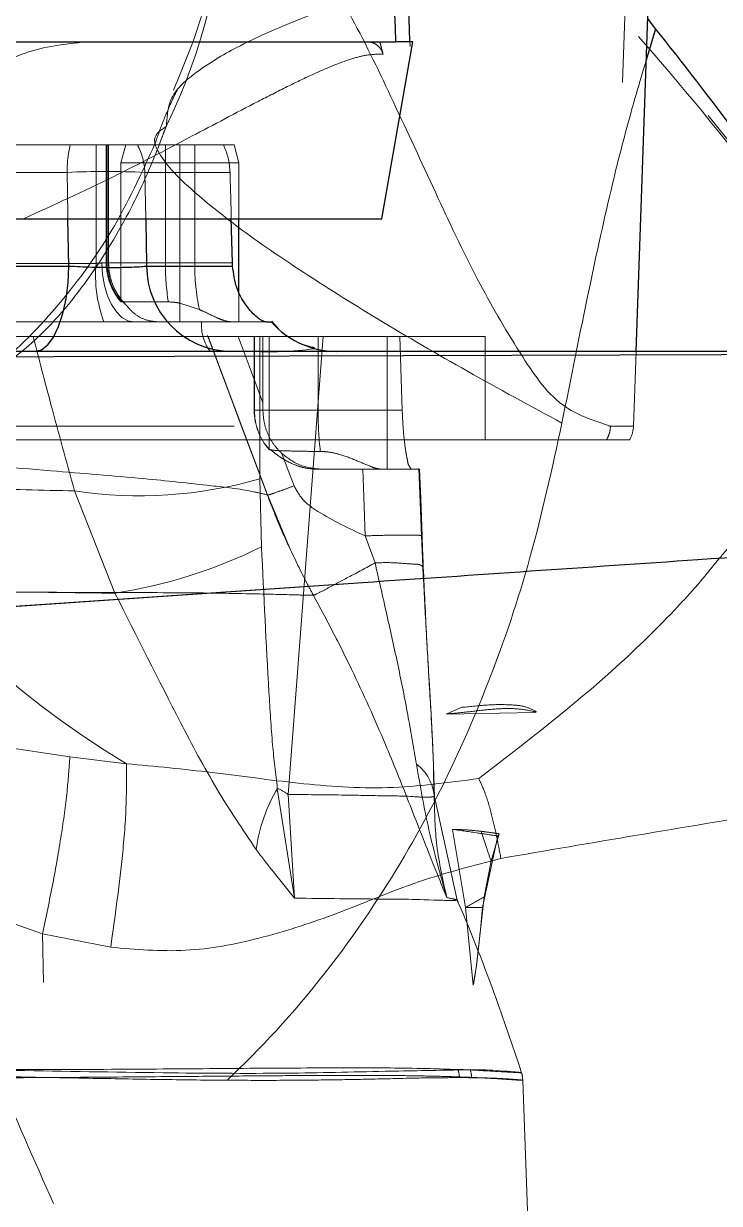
# Model space of a CAD drawing. Header units: millimetres. Extents: x 126 to 938, y 244 to 707.
# Drawn here: x 715.442 to 716.621, y 562.717 to 564.718 of the extents above; entities that cross this region are included whole.
import ezdxf

# ---------------------------------------------------------------- set-up
doc = ezdxf.new("R2010")
doc.units = ezdxf.units.MM
doc.linetypes.add('HIDDEN', pattern=[1.905, 1.27, -0.635])

msp = doc.modelspace()

# ---------------------------------------------------------------- linework, layer by layer
at = {"color": 7, "linetype": 'HIDDEN', "lineweight": 18}
for p, q in [((715.7651, 566.0373), (715.8121, 564.6873)), ((716.5005, 565.8873), (716.4364, 564.0355)), ((715.5466, 564.6873), (708.8405, 564.6873)), ((715.8121, 564.6873), (714.0261, 564.6873)), ((716.0214, 564.6873), (715.5466, 564.6873)), ((716.0214, 564.6873), (715.8121, 564.6873)), ((716.0454, 564.6873), (716.1015, 564.6873)), ((716.0851, 564.6873), (716.0454, 564.6873)), ((716.0968, 564.6791), (716.0964, 564.6887)), ((715.5202, 564.5123), (715.1851, 564.5123)), ((715.3666, 564.5123), (715.5643, 564.5123)), ((715.6344, 564.5123), (715.5202, 564.5123)), ((715.5643, 564.3115), (715.5643, 564.5123)), ((715.5643, 564.5123), (715.5856, 564.5123)), ((715.6819, 564.5123), (715.5816, 564.5123)), ((715.5816, 564.5123), (715.5816, 564.3123)), ((715.5832, 564.3123), (715.5832, 564.5123)), ((715.5853, 564.5123), (715.5832, 564.5123)), ((715.5853, 564.3123), (715.5853, 564.5123)), ((715.5856, 564.3123), (715.5856, 564.5123)), ((715.6146, 564.5123), (715.6066, 564.4823)), ((715.6146, 564.5123), (715.7066, 564.5123)), ((715.7803, 564.5123), (715.6344, 564.5123)), ((715.6819, 564.5123), (715.7318, 564.5123)), ((715.6819, 564.3123), (715.6819, 564.5123)), ((715.7066, 564.5123), (715.7066, 564.4823)), ((715.7066, 564.5123), (715.7066, 564.4823)), ((715.7985, 564.5123), (715.7066, 564.5123)), ((715.7318, 564.5123), (715.7803, 564.5123)), ((715.7318, 564.3123), (715.7318, 564.5123)), ((715.8066, 564.4823), (715.7985, 564.5123)), ((715.6066, 564.4823), (715.7066, 564.4823)), ((715.6066, 564.4823), (715.6066, 564.2461)), ((715.7066, 564.4823), (715.7066, 564.2123)), ((715.7066, 564.4823), (715.7066, 564.2439)), ((715.8066, 564.4823), (715.7066, 564.4823)), ((715.8066, 564.3873), (715.8066, 564.4823)), ((715.5151, 564.4657), (715.1801, 564.4657)), ((715.7914, 564.4657), (715.6469, 564.4657)), ((715.6469, 564.4657), (715.6485, 564.3873)), ((716.0486, 564.3873), (715.4415, 564.3873)), ((715.5743, 564.3123), (715.5856, 564.3123)), ((715.6819, 564.3123), (715.5816, 564.3123)), ((715.5832, 564.3123), (715.5853, 564.3123)), ((715.7318, 564.3123), (715.6819, 564.3123)), ((715.7956, 564.3123), (715.7318, 564.3123)), ((715.8066, 564.2123), (715.8066, 564.2623)), ((715.6868, 564.2461), (715.6066, 564.2461)), ((715.6109, 564.2451), (715.6079, 564.2461)), ((715.7066, 564.2439), (715.7395, 564.2331)), ((715.5774, 564.2123), (715.3778, 564.2123)), ((715.6291, 564.2123), (715.5774, 564.2123)), ((715.6291, 564.2123), (715.6719, 564.2123)), ((715.7432, 564.2123), (715.6291, 564.2123)), ((715.7066, 564.2123), (715.6719, 564.2123)), ((715.7942, 564.2123), (715.7066, 564.2123)), ((715.8614, 564.2123), (715.7432, 564.2123)), ((715.7942, 564.2123), (715.8519, 564.2123)), ((715.8066, 564.2123), (715.7942, 564.2123)), ((708.7237, 564.1873), (716.2237, 564.1873)), ((715.7546, 564.1873), (709.1928, 564.1873)), ((716.2237, 564.1873), (710.1755, 564.1873)), ((713.5337, 564.1873), (715.4577, 564.1873)), ((715.4577, 564.1873), (715.842, 564.1873)), ((715.7535, 564.1889), (715.8548, 563.9183)), ((715.8051, 564.1873), (715.7541, 564.1873)), ((715.7541, 564.1873), (715.7546, 564.1873)), ((715.8051, 564.1873), (715.8471, 564.1873)), ((715.8323, 564.0623), (715.8323, 564.1873)), ((715.9407, 564.1873), (715.8323, 564.1873)), ((715.8329, 564.1873), (715.8323, 564.1873)), ((715.8329, 564.0623), (715.8329, 564.1873)), ((715.8329, 564.1873), (715.8471, 564.1873)), ((715.842, 564.1873), (715.842, 563.9461)), ((715.9491, 564.1873), (715.842, 564.1873)), ((715.8576, 563.9958), (715.8576, 564.1873)), ((715.8576, 564.1873), (716.0576, 564.1873)), ((716.0576, 564.1873), (715.8576, 564.1873)), ((715.9491, 564.1873), (715.8897, 563.4106)), ((716.079, 564.1873), (715.9407, 564.1873)), ((715.9407, 564.1873), (715.9407, 564.0623)), ((716.079, 564.1873), (715.9491, 564.1873)), ((716.0576, 563.9623), (716.0576, 564.1873)), ((716.079, 564.1873), (716.0833, 564.0623)), ((716.2237, 564.0123), (716.2237, 564.1873)), ((715.4609, 564.1623), (715.1173, 564.1623)), ((716.81, 564.1623), (715.3308, 564.1623)), ((715.389, 564.1623), (715.7578, 564.1623)), ((715.7903, 564.1623), (715.4609, 564.1623)), ((715.7578, 564.1623), (715.8233, 564.1624)), ((715.7578, 564.1623), (715.9717, 564.1623)), ((715.9717, 564.1623), (715.7903, 564.1623)), ((716.4754, 564.0355), (716.4798, 564.1623)), ((715.8323, 564.0623), (715.9407, 564.0623)), ((715.8329, 564.0623), (715.8323, 564.0623)), ((715.8472, 564.0623), (715.8329, 564.0623)), ((715.9407, 564.0623), (716.0833, 564.0623)), ((712.6237, 564.0355), (716.4754, 564.0355)), ((716.4754, 564.0355), (716.4364, 564.0355)), ((708.7237, 564.0123), (716.2237, 564.0123)), ((716.2237, 564.0123), (710.1755, 564.0123)), ((712.6237, 564.0123), (716.4687, 564.0123)), ((716.4298, 564.0123), (715.1641, 564.0123)), ((716.4687, 564.0123), (716.4298, 564.0123)), ((716.0576, 563.9623), (715.9406, 563.9623)), ((715.9406, 563.9623), (715.9472, 563.9623)), ((715.9472, 563.9623), (716.0165, 563.9623)), ((716.0165, 563.9623), (716.1128, 563.9623)), ((716.0986, 563.9623), (716.0489, 563.9623)), ((716.0489, 563.9623), (716.0576, 563.9623)), ((716.1128, 563.9623), (716.0986, 563.9623)), ((716.116, 563.8492), (716.1117, 563.9636)), ((715.842, 563.9461), (715.8447, 563.8309)), ((715.5964, 563.7521), (715.5279, 563.9256)), ((715.8903, 563.8337), (715.855, 563.9188)), ((716.0207, 563.8492), (716.0373, 563.8036)), ((716.1182, 563.7978), (716.1159, 563.8502)), ((716.1576, 563.5471), (716.1846, 563.5588)), ((716.19, 563.5588), (716.1846, 563.5588)), ((716.3089, 563.55), (716.1576, 563.5471)), ((716.3089, 563.5509), (716.3089, 563.55)), ((716.3111, 563.5509), (716.3089, 563.55)), ((715.5199, 563.4747), (715.3991, 563.4927)), ((715.6159, 563.4629), (715.5199, 563.4747)), ((716.1361, 563.4603), (716.1357, 563.4746)), ((716.1382, 563.4054), (716.1363, 563.4604)), ((715.8716, 563.421), (715.9008, 563.2348)), ((715.8897, 563.4106), (715.9008, 563.2348)), ((716.1764, 563.2314), (716.138, 563.4068)), ((716.1906, 563.2191), (716.1688, 563.3515)), ((716.2454, 563.3403), (716.2195, 563.2191)), ((716.2476, 563.3442), (716.234, 563.298)), ((716.234, 563.298), (716.2224, 563.237)), ((716.2038, 563.0873), (716.1906, 563.2191)), ((716.2195, 563.2191), (716.1906, 563.2191)), ((716.2224, 563.237), (716.2196, 563.2119)), ((715.3776, 563.2081), (715.4733, 563.1741)), ((716.2196, 563.2119), (716.2093, 563.12)), ((716.2196, 563.2119), (716.2188, 563.2119)), ((715.4733, 563.1743), (715.5892, 563.1517)), ((716.2093, 563.12), (716.2038, 563.0873)), ((716.2093, 563.12), (716.209, 563.12)), ((716.288, 562.9258), (716.2859, 562.9386)), ((716.288, 562.9258), (716.3487, 561.1873))]:
    msp.add_line(p, q, dxfattribs=at)
at = {"color": 7, "linetype": 'Continuous', "lineweight": 25}
for p, q in [((716.0964, 564.6887), (716.0491, 566.0374)), ((716.4798, 564.1623), (716.5401, 565.8872)), ((716.5127, 564.7093), (716.4995, 564.7271)), ((716.5127, 564.7093), (716.4971, 564.6562)), ((716.5212, 564.6992), (716.5127, 564.7093)), ((708.8463, 564.6873), (716.0727, 564.6873)), ((716.0486, 564.3873), (716.1015, 564.6873)), ((716.1015, 564.6873), (716.0727, 564.6873)), ((708.8992, 564.3873), (716.0486, 564.3873)), ((715.5183, 564.307), (715.5167, 564.3873)), ((715.7956, 564.3123), (715.7936, 564.3873)), ((715.8066, 564.2623), (715.8066, 564.3873)), ((715.178, 564.307), (715.5183, 564.307)), ((715.65, 564.307), (715.7958, 564.307)), ((715.8519, 564.2123), (715.8614, 564.2123)), ((715.8738, 564.2003), (715.8621, 564.2135)), ((718.3884, 564.1623), (710.3039, 564.1623)), ((716.0168, 563.7698), (713.6004, 563.6047))]:
    msp.add_line(p, q, dxfattribs=at)
at = {"color": 7, "linetype": 'HIDDEN', "lineweight": 18, "flags": 128}
for points in [[(716.0377, 566.0373), (716.0642, 565.2813), (716.0851, 564.6873)], [(715.5167, 564.3873), (715.5165, 564.3959), (715.5151, 564.4657)], [(715.5743, 564.3123), (715.5753, 564.2927), (715.5785, 564.274), (715.5835, 564.2567), (715.5904, 564.2415), (715.5987, 564.2291), (715.6081, 564.2199), (715.6184, 564.2142), (715.6291, 564.2123)], [(715.7541, 564.1873), (715.8105, 564.0366), (715.8548, 563.9183)], [(715.855, 563.9188), (715.7987, 564.0691), (715.7546, 564.1873)], [(715.8472, 564.0749), (715.8236, 564.1378), (715.8051, 564.1873)], [(715.8472, 564.0749), (715.8471, 564.1378), (715.8471, 564.1873)], [(715.8999, 563.9341), (715.8884, 563.9647), (715.8794, 563.9888)], [(716.0165, 563.9623), (716.0188, 563.899), (716.0207, 563.8492)], [(716.117, 563.8492), (716.1146, 563.9125), (716.1128, 563.9623)], [(716.1376, 563.4072), (716.1366, 563.4429), (716.1361, 563.4603)], [(715.5225, 561.1873), (715.4949, 562.2999), (715.4733, 563.1741)]]:
    msp.add_lwpolyline(points, dxfattribs=at)
at = {"color": 7, "linetype": 'Continuous', "lineweight": 25, "flags": 128}
for points in [[(715.4609, 564.1623), (715.4719, 564.165), (715.4824, 564.1732), (715.4922, 564.1865), (715.5008, 564.2044), (715.5079, 564.2262), (715.5134, 564.2512), (715.5168, 564.2785), (715.5183, 564.307)], [(715.8735, 564.2), (715.8723, 564.2011), (715.8614, 564.2123)], [(717.4207, 564.159), (717.1198, 564.1581), (716.797, 564.157), (716.4524, 564.1559), (716.0859, 564.1547), (715.6977, 564.1535), (715.2877, 564.1522), (714.936, 564.1511), (714.7858, 564.1506), (714.6311, 564.1501), (714.4719, 564.1496), (714.3082, 564.1491), (714.0987, 564.1484), (713.8695, 564.1477), (713.6487, 564.147), (713.4537, 564.1464), (713.2514, 564.1457), (713.1506, 564.1454), (713.0567, 564.1451), (712.999, 564.145), (712.9428, 564.1449)], [(716.0168, 563.7698), (714.6636, 563.6774), (713.6004, 563.6047)]]:
    msp.add_lwpolyline(points, dxfattribs=at)
at = {"color": 7, "linetype": 'HIDDEN', "lineweight": 18}
for centre, radius, start, end in [((712.4737, 561.1872), 5.95, 2.00006, 86.80824), ((712.4737, 561.1872), 5.95, 2.00004, 86.80827), ((712.4737, 561.1873), 5.9354, 1.99996, 88.00004), ((712.4737, 561.1873), 5.5, 270, 90), ((712.4737, 561.1873), 5.5, 270, 90), ((714.778, 564.987), 1.0078, 333.9017, 358.0294), ((715.7476, 564.4638), 0.2325, 167.9621, 179.5098), ((715.5419, 564.4625), 0.1051, 1.7828, 28.2678), ((715.581, 563.1301), 1.3373, 87.1751, 92.8249), ((715.7947, 564.2916), 0.2312, 175.0559, 200.0549), ((715.6816, 564.3122), 0.1, 179.9955, 221.4162), ((715.6839, 564.3122), 0.1007, 179.9501, 220.9684), ((715.686, 564.3122), 0.1007, 179.9481, 221.7866), ((715.6856, 564.3123), 0.1, 180.0005, 224.2031), ((716.0835, 564.309), 0.4016, 179.5301, 189.0044), ((716.0784, 564.3059), 0.3467, 178.9558, 192.1296), ((715.8168, 564.2066), 0.0738, 175.6139, 216.928), ((715.8565, 564.7439), 0.5824, 266.7302, 277.687), ((715.9323, 564.0623), 0.1, 180.0025, 221.719), ((715.9331, 564.0622), 0.1003, 179.9828, 221.2954), ((716.517, 564.0582), 0.5763, 179.6009, 186.541), ((716.4254, 564.0373), 0.05, 330.0162, 357.9941), ((716.4221, 564.804), 1.5647, 213.3979, 238.9883), ((715.6381, 564.6514), 0.7341, 261.3609, 286.1213), ((715.4666, 564.5918), 0.8497, 278.7895, 296.424), ((716.0629, 563.4018), 0.0749, 4.142, 53.423), ((716.1215, 563.276), 0.2889, 149.8755, 171.7618), ((715.8466, 563.3568), 0.0689, 51.2846, 68.7227), ((716.5934, 562.5388), 0.7906, 117.9839, 120.6281), ((716.129, 562.9288), 0.0513, 1.9406, 16.729), ((716.1501, 562.9292), 0.0508, 1.8126, 16.3616)]:
    msp.add_arc(centre, radius, start, end, dxfattribs=at)
at = {"color": 7, "linetype": 'Continuous', "lineweight": 25}
for centre, radius, start, end in [((715.795, 564.3072), 0.145, 180.0675, 268.1186), ((715.9719, 564.3092), 0.147, 228.0084, 269.9348)]:
    msp.add_arc(centre, radius, start, end, dxfattribs=at)
at = {"color": 7, "linetype": 'HIDDEN', "lineweight": 18}
for points, knots in [([(712.6612, 567.1424), (712.8404, 567.1324), (713.1987, 567.1123), (713.7325, 567.0228), (714.2581, 566.8877), (714.7649, 566.7048), (715.2391, 566.4835), (715.6788, 566.2295), (716.0881, 565.9453), (716.4717, 565.6287), (716.8495, 565.2597), (717.2124, 564.8343), (717.5493, 564.3501), (717.8365, 563.8355), (718.0704, 563.2956), (718.2541, 562.7362), (718.3289, 562.3517), (718.3663, 562.1595)], [0, 0, 0, 0, 0.065567, 0.131073, 0.19746, 0.26369, 0.327713, 0.388479, 0.449099, 0.509626, 0.570066, 0.641911, 0.713662, 0.78533, 0.856935, 0.928487, 1, 1, 1, 1]), ([(717.7591, 561.8391), (717.7498, 561.9057), (717.7308, 562.0417), (717.692, 562.2484), (717.6439, 562.4619), (717.5897, 562.6633), (717.5297, 562.8574), (717.4631, 563.0492), (717.38, 563.2606), (717.2687, 563.5106), (717.1258, 563.7891), (716.9464, 564.0891), (716.7456, 564.379), (716.5318, 564.6465), (716.3342, 564.8636), (716.1537, 565.0423), (716.0274, 565.157), (715.9354, 565.2359), (715.8851, 565.278), (715.8332, 565.3203), (715.7797, 565.3627), (715.7245, 565.4052), (715.6553, 565.4572), (715.5546, 565.5299), (715.4465, 565.6034), (715.3418, 565.6707), (715.2563, 565.7235), (715.1611, 565.7797), (715.0559, 565.8388), (714.8899, 565.9269), (714.6707, 566.0319), (714.4068, 566.1408), (714.1418, 566.235), (713.8724, 566.3153), (713.5952, 566.3832), (713.4129, 566.4159), (713.3242, 566.4318)], [0, 0, 0, 0, 0.029426, 0.060112, 0.092057, 0.125263, 0.151382, 0.18101, 0.214148, 0.250797, 0.300791, 0.35111, 0.403767, 0.455071, 0.50096, 0.532204, 0.566267, 0.575655, 0.585236, 0.59501, 0.604977, 0.615136, 0.625489, 0.642908, 0.669503, 0.68271, 0.697383, 0.713523, 0.731127, 0.750197, 0.795839, 0.837478, 0.875118, 0.918933, 0.960558, 1, 1, 1, 1]), ([(713.3706, 566.4226), (713.4996, 566.3988), (713.7853, 566.3462), (714.2144, 566.2169), (714.6537, 566.0467), (715.0702, 565.8411), (715.4615, 565.6044), (715.8254, 565.3388), (716.1602, 565.0476), (716.4972, 564.6993), (716.8233, 564.2885), (717.1228, 563.8129), (717.3664, 563.319), (717.553, 562.814), (717.6823, 562.3429), (717.7281, 562.0381), (717.7478, 561.9067)], [0, 0, 0, 0, 0.058393, 0.129283, 0.19916, 0.267999, 0.335799, 0.402573, 0.468349, 0.533163, 0.618111, 0.701402, 0.783004, 0.862851, 0.940852, 1, 1, 1, 1]), ([(715.776, 564.9472), (715.7703, 564.8782), (715.7606, 564.76), (715.7147, 564.6509), (715.6955, 564.6055)], [0, 0, 0, 0, 0.583648, 1, 1, 1, 1]), ([(716.4364, 564.0355), (716.4099, 564.044), (716.3466, 564.0643), (716.28, 564.162), (716.2105, 564.2807), (716.1427, 564.4247), (716.0746, 564.573), (716.0073, 564.7145), (715.9391, 564.83), (715.8732, 564.9248), (715.8114, 564.9442), (715.7853, 564.9524)], [0, 0, 0, 0, 0.07069, 0.168049, 0.291634, 0.432145, 0.578153, 0.715447, 0.83586, 0.930731, 1, 1, 1, 1]), ([(715.6837, 564.5433), (715.6845, 564.5592), (715.6863, 564.5959), (715.738, 564.6407), (715.8081, 564.6825), (715.9033, 564.7242), (716.014, 564.766), (716.1356, 564.8075), (716.2632, 564.8493), (716.35, 564.8768), (716.3938, 564.8907)], [0, 0, 0, 0, 0.056061, 0.130147, 0.232546, 0.360931, 0.507904, 0.666656, 0.83158, 1, 1, 1, 1]), ([(715.5466, 564.6873), (715.5117, 564.6834), (715.4377, 564.6751), (715.3371, 564.6096), (715.2538, 564.5118), (715.2219, 564.4294), (715.2055, 564.3873)], [0, 0, 0, 0, 0.215167, 0.456036, 0.721775, 1, 1, 1, 1]), ([(716.0508, 564.6666), (716.0502, 564.6685), (716.0489, 564.6722), (716.0456, 564.677), (716.0409, 564.6818), (716.0351, 564.6854), (716.0281, 564.6871), (716.0237, 564.6872), (716.0214, 564.6873)], [0, 0, 0, 0, 0.1515662, 0.3047089, 0.447514, 0.6659894, 0.8194334, 1, 1, 1, 1]), ([(716.0508, 564.6666), (716.0498, 564.6703), (716.0479, 564.6772), (716.0462, 564.6841), (716.0454, 564.6873)], [0, 0, 0, 0, 0.541906, 1, 1, 1, 1]), ([(716.0851, 564.6873), (716.0899, 564.6873), (716.1049, 564.6873), (716.0857, 564.6873), (716.0727, 564.6873)], [0, 0, 0, 0, 0.318911, 1, 1, 1, 1]), ([(715.4415, 564.3873), (715.4924, 564.4105), (715.5887, 564.4544), (715.7198, 564.5236), (715.8177, 564.5752), (715.8858, 564.6101), (715.928, 564.6306), (715.9651, 564.6469), (715.9967, 564.6587), (716.0252, 564.6658), (716.0424, 564.6663), (716.0508, 564.6666)], [0, 0, 0, 0, 0.249436, 0.471332, 0.660685, 0.742953, 0.812363, 0.869771, 0.923236, 0.96253, 1, 1, 1, 1]), ([(716.4971, 564.6562), (716.4888, 564.6288), (716.468, 564.5594), (716.4351, 564.4307), (716.3963, 564.2528), (716.3693, 564.1171), (716.3541, 564.0407)], [0, 0, 0, 0, 0.1358998, 0.343648, 0.6302589, 1, 1, 1, 1]), ([(715.7017, 564.6052), (715.698, 564.5976), (715.6907, 564.5826), (715.681, 564.5597), (715.6719, 564.5367), (715.6666, 564.5212), (715.664, 564.5134)], [0, 0, 0, 0, 0.254164, 0.504078, 0.75175, 1, 1, 1, 1]), ([(715.3368, 564.0899), (715.3783, 564.1173), (715.4593, 564.1709), (715.5532, 564.2824), (715.6148, 564.3848), (715.6532, 564.4666), (715.6709, 564.511), (715.6794, 564.5341), (715.6818, 564.5406), (715.6826, 564.5426), (715.6829, 564.5433), (715.683, 564.5435), (715.6831, 564.5437)], [0, 0, 0, 0, 0.254827, 0.497805, 0.742432, 0.869053, 0.962959, 0.988551, 0.996033, 0.998458, 0.999336, 1, 1, 1, 1]), ([(716.3541, 564.0407), (716.3005, 564.0698), (716.1955, 564.1266), (716.0468, 564.2132), (715.9147, 564.296), (715.8074, 564.3695), (715.7273, 564.4343), (715.6822, 564.4784), (715.6557, 564.5249), (715.6749, 564.538), (715.683, 564.5435)], [0, 0, 0, 0, 0.207954, 0.407044, 0.587027, 0.738289, 0.853575, 0.929684, 0.970327, 1, 1, 1, 1]), ([(715.6648, 564.5155), (715.6416, 564.4648), (715.5962, 564.3658), (715.5004, 564.2353), (715.3871, 564.1211), (715.2944, 564.0679), (715.2475, 564.041)], [0, 0, 0, 0, 0.2585238, 0.5054417, 0.7494899, 1, 1, 1, 1]), ([(715.7803, 564.5123), (715.7834, 564.505), (715.7896, 564.4901), (715.7908, 564.474), (715.7914, 564.4657)], [0, 0, 0, 0, 0.4873895, 1, 1, 1, 1]), ([(715.7936, 564.3873), (715.7935, 564.3909), (715.7928, 564.4171), (715.7921, 564.4432), (715.7914, 564.4657)], [0, 0, 0, 0, 0.139503, 1, 1, 1, 1]), ([(715.5643, 564.3115), (715.5274, 564.3114), (715.4615, 564.3112), (715.3956, 564.3111), (715.3666, 564.311)], [0, 0, 0, 0, 0.560002, 1, 1, 1, 1]), ([(715.5743, 564.3123), (715.5727, 564.3121), (715.5694, 564.3119), (715.566, 564.3116), (715.5643, 564.3115)], [0, 0, 0, 0, 0.479449, 1, 1, 1, 1]), ([(715.6719, 564.2123), (715.6646, 564.2128), (715.6507, 564.2137), (715.6327, 564.2227), (715.6219, 564.2329), (715.6156, 564.241), (715.6123, 564.2439), (715.6109, 564.2451)], [0, 0, 0, 0, 0.305202, 0.575609, 0.817805, 0.923022, 1, 1, 1, 1]), ([(715.6868, 564.2461), (715.6905, 564.246), (715.6972, 564.2457), (715.7037, 564.2445), (715.7066, 564.2439)], [0, 0, 0, 0, 0.559002, 1, 1, 1, 1]), ([(715.7395, 564.2331), (715.7415, 564.2322), (715.7519, 564.2277), (715.7661, 564.2205), (715.7823, 564.2137), (715.7906, 564.2127), (715.7942, 564.2123)], [0, 0, 0, 0, 0.111192, 0.577552, 0.815235, 1, 1, 1, 1]), ([(713.5337, 564.1873), (713.5754, 564.1329), (713.6324, 564.0586), (713.6944, 563.9847), (713.7198, 563.9632), (713.7547, 563.9592), (713.8882, 563.9624), (714.119, 563.9552), (714.4127, 563.9513), (714.6855, 563.9442), (714.9343, 563.94), (715.1575, 563.9356), (715.3525, 563.9296), (715.473, 563.9268), (715.5279, 563.9256)], [0, 0, 0, 0, 0.097667, 0.133411, 0.138947, 0.143899, 0.182419, 0.331463, 0.472162, 0.602731, 0.721169, 0.827809, 0.921578, 1, 1, 1, 1]), ([(715.5279, 563.9256), (715.5144, 563.9745), (715.4903, 564.0615), (715.4677, 564.1489), (715.4577, 564.1873)], [0, 0, 0, 0, 0.561795, 1, 1, 1, 1]), ([(716.621, 563.8113), (716.6268, 563.8181), (716.6384, 563.8314), (716.6582, 563.8551), (716.6856, 563.8892), (716.7173, 563.9319), (716.7481, 563.9786), (716.7761, 564.0266), (716.798, 564.0755), (716.8153, 564.1231), (716.8115, 564.151), (716.81, 564.1623)], [0, 0, 0, 0, 0.065839, 0.129854, 0.226698, 0.388196, 0.520441, 0.638114, 0.795497, 0.917076, 1, 1, 1, 1]), ([(715.855, 563.9188), (715.8468, 563.9207), (715.8155, 563.9282), (715.7452, 563.936), (715.6312, 563.9485), (715.4745, 563.9602), (715.278, 563.9786), (715.0438, 563.9969), (714.7761, 564.0146), (714.4783, 564.0317), (714.1546, 564.0471), (713.8092, 564.0598), (713.4468, 564.0736), (713.2001, 564.0792), (713.0743, 564.0821)], [0, 0, 0, 0, 0.009062, 0.034566, 0.075944, 0.132688, 0.203668, 0.288443, 0.385527, 0.49251, 0.609516, 0.734372, 0.864551, 1, 1, 1, 1]), ([(715.492, 562.7171), (715.4594, 562.7904), (715.3945, 562.9367), (715.3125, 563.1583), (715.2467, 563.3733), (715.2022, 563.5726), (715.1813, 563.7458), (715.1848, 563.8875), (715.2113, 563.9934), (715.2634, 564.0686), (715.3133, 564.0831), (715.3368, 564.0899)], [0, 0, 0, 0, 0.1615591, 0.3223416, 0.4755858, 0.6144077, 0.7330255, 0.8265977, 0.8978156, 0.9520489, 1, 1, 1, 1]), ([(715.8472, 564.0749), (715.8472, 564.0725), (715.8472, 564.0683), (715.8472, 564.0641), (715.8472, 564.0623)], [0, 0, 0, 0, 0.560019, 1, 1, 1, 1]), ([(715.8472, 564.0623), (715.8476, 564.0554), (715.8485, 564.0417), (715.855, 564.022), (715.865, 564.0038), (715.8746, 563.9938), (715.8794, 563.9888)], [0, 0, 0, 0, 0.249115, 0.499435, 0.748523, 1, 1, 1, 1]), ([(716.0833, 564.0623), (716.0837, 564.054), (716.0843, 564.039), (716.0863, 564.0154), (716.0886, 563.9957), (716.0917, 563.9799), (716.0935, 563.9695), (716.097, 563.9646), (716.0986, 563.9623)], [0, 0, 0, 0, 0.244054, 0.441336, 0.69587, 0.824273, 0.917433, 1, 1, 1, 1]), ([(716.3541, 564.0407), (716.3375, 563.9643), (716.305, 563.8152), (716.2333, 563.6026), (716.1433, 563.3999), (716.026, 563.1996), (715.8772, 563.0093), (715.6981, 562.8401), (715.5603, 562.7579), (715.492, 562.7171)], [0, 0, 0, 0, 0.1435764, 0.2803097, 0.4114067, 0.5505926, 0.7057657, 0.854201, 1, 1, 1, 1]), ([(716.4298, 564.0123), (716.4319, 564.0165), (716.4354, 564.0239), (716.4361, 564.0321), (716.4364, 564.0355)], [0, 0, 0, 0, 0.575747, 1, 1, 1, 1]), ([(715.8578, 563.9961), (715.8577, 563.996), (715.8576, 563.996), (715.8576, 563.9959), (715.8576, 563.9958)], [0, 0, 0, 0, 0.648353, 1, 1, 1, 1]), ([(715.8576, 563.9958), (715.8576, 563.9958), (715.8576, 563.9957), (715.8576, 563.9957), (715.8576, 563.9957)], [0, 0, 0, 0, 0.513167, 1, 1, 1, 1]), ([(715.8576, 563.9957), (715.8605, 563.9952), (715.869, 563.9938), (715.8871, 563.9935), (715.9132, 563.9927), (715.9336, 563.9926), (715.9445, 563.9926)], [0, 0, 0, 0, 0.098979, 0.298165, 0.623524, 1, 1, 1, 1]), ([(715.9406, 563.9623), (715.9353, 563.9625), (715.9244, 563.963), (715.9047, 563.9678), (715.8885, 563.9752), (715.8777, 563.9821), (715.8746, 563.9843), (715.8712, 563.9868), (715.8665, 563.99), (715.8617, 563.9946), (715.8587, 563.9957), (715.8578, 563.9961)], [0, 0, 0, 0, 0.17593, 0.35699, 0.662568, 0.755646, 0.779678, 0.786698, 0.89565, 0.96913, 1, 1, 1, 1]), ([(715.9472, 563.9623), (715.9348, 563.9635), (715.9097, 563.9659), (715.8895, 563.9811), (715.8794, 563.9888)], [0, 0, 0, 0, 0.495561, 1, 1, 1, 1]), ([(715.9445, 563.9926), (715.9497, 563.9923), (715.9607, 563.9917), (715.9816, 563.9867), (716.0049, 563.9775), (716.026, 563.9684), (716.0402, 563.9632), (716.0464, 563.9625), (716.0489, 563.9623)], [0, 0, 0, 0, 0.142796, 0.301095, 0.58628, 0.830223, 0.930276, 1, 1, 1, 1]), ([(715.8999, 563.9341), (715.8936, 563.9317), (715.882, 563.9274), (715.8677, 563.9225), (715.859, 563.9192), (715.8556, 563.9185), (715.8548, 563.9183)], [0, 0, 0, 0, 0.419251, 0.780264, 0.949613, 1, 1, 1, 1]), ([(715.8548, 563.9183), (715.8549, 563.9184), (715.855, 563.9185), (715.855, 563.9187), (715.855, 563.9188)], [0, 0, 0, 0, 0.601765, 1, 1, 1, 1]), ([(715.8548, 563.9183), (715.8576, 563.911), (715.8631, 563.8964), (715.8751, 563.8677), (715.8845, 563.8453), (715.8917, 563.8306), (715.8922, 563.8297)], [0, 0, 0, 0, 0.24419, 0.486831, 0.969859, 1, 1, 1, 1]), ([(716.0207, 563.8492), (715.9935, 563.862), (715.9566, 563.8792), (715.9145, 563.9082), (715.9045, 563.9258), (715.8999, 563.9341)], [0, 0, 0, 0, 0.60129, 0.813811, 1, 1, 1, 1]), ([(715.5964, 563.7521), (715.5363, 563.7528), (715.4039, 563.7543), (715.1889, 563.7583), (714.9416, 563.7607), (714.6817, 563.7635), (714.4138, 563.7672), (714.1549, 563.7701), (713.9623, 563.7716), (713.8396, 563.7733), (713.7946, 563.7728), (713.7608, 563.7713), (713.7038, 563.7678), (713.6328, 563.7447), (713.5513, 563.7353), (713.5004, 563.7321), (713.4607, 563.7318), (713.3959, 563.7339), (713.3127, 563.7444), (713.2164, 563.7689), (713.1373, 563.7943), (713.0683, 563.8184), (713.0075, 563.8415), (712.9698, 563.8564), (712.9523, 563.8633)], [0, 0, 0, 0, 0.067623, 0.148973, 0.241791, 0.345795, 0.44131, 0.543079, 0.637052, 0.657889, 0.681102, 0.687659, 0.695976, 0.745294, 0.770563, 0.788141, 0.802582, 0.815293, 0.861039, 0.896424, 0.926951, 0.954419, 0.978735, 1, 1, 1, 1]), ([(716.0207, 563.8493), (716.033, 563.8497), (716.0512, 563.8503), (716.0746, 563.8506), (716.0899, 563.8509), (716.102, 563.8505), (716.1108, 563.8508), (716.1153, 563.8497), (716.117, 563.8492)], [0, 0, 0, 0, 0.383011, 0.567032, 0.728965, 0.857524, 0.945688, 1, 1, 1, 1]), ([(716.1191, 563.7957), (716.1187, 563.8057), (716.1179, 563.8235), (716.1173, 563.8414), (716.117, 563.8492)], [0, 0, 0, 0, 0.558836, 1, 1, 1, 1]), ([(715.8447, 563.8309), (715.8487, 563.7487), (715.8542, 563.6367), (715.8624, 563.5), (715.8687, 563.4457), (715.8716, 563.421)], [0, 0, 0, 0, 0.600943, 0.818732, 1, 1, 1, 1]), ([(715.8922, 563.8297), (715.9017, 563.8094), (715.9146, 563.782), (715.929, 563.7554), (715.9328, 563.7485)], [0, 0, 0, 0, 0.739773, 1, 1, 1, 1]), ([(723.7237, 563.8359), (723.6257, 563.8337), (723.4252, 563.829), (723.1173, 563.8225), (722.797, 563.816), (722.5164, 563.8104), (722.2862, 563.8059), (722.1153, 563.8026), (721.9629, 563.7999), (721.8207, 563.7986), (721.6889, 563.7974), (721.5546, 563.7963), (721.4137, 563.7951), (721.2541, 563.7936), (721.0759, 563.7917), (720.889, 563.7893), (720.7161, 563.7865), (720.5793, 563.7841), (720.4865, 563.7825), (720.4194, 563.7814), (720.356, 563.7805), (720.2796, 563.7793), (720.1875, 563.7777), (720.0897, 563.7759), (719.9796, 563.7737), (719.8509, 563.771), (719.6878, 563.7675), (719.4902, 563.7631), (719.258, 563.7575), (719.0248, 563.7515), (718.8203, 563.7459), (718.6536, 563.741), (718.5023, 563.7367), (718.348, 563.7313), (718.1929, 563.7284), (718.0505, 563.7163), (717.9314, 563.7001), (717.8136, 563.6847), (717.6715, 563.6651), (717.4818, 563.6381), (717.2674, 563.6066), (717.0493, 563.574), (716.8392, 563.5418), (716.6341, 563.5092), (716.4247, 563.4746), (716.284, 563.4501), (716.213, 563.4377)], [0, 0, 0, 0, 0.039026, 0.079894, 0.122612, 0.166623, 0.19164, 0.214323, 0.234669, 0.252359, 0.270935, 0.287166, 0.305868, 0.327045, 0.3507, 0.376838, 0.401485, 0.419582, 0.431323, 0.438422, 0.446328, 0.456581, 0.468813, 0.483027, 0.495553, 0.512638, 0.534289, 0.560521, 0.591349, 0.626795, 0.653416, 0.67281, 0.693213, 0.713704, 0.734284, 0.75498, 0.770563, 0.782155, 0.802277, 0.827694, 0.858458, 0.888571, 0.915509, 0.94311, 0.971291, 1, 1, 1, 1]), ([(716.0373, 563.8036), (716.0222, 563.7954), (715.995, 563.7806), (715.962, 563.7633), (715.9425, 563.7527), (715.9347, 563.7493), (715.9328, 563.7485)], [0, 0, 0, 0, 0.436302, 0.785337, 0.946818, 1, 1, 1, 1]), ([(716.0373, 563.8036), (716.0495, 563.8039), (716.0716, 563.8044), (716.0968, 563.8013), (716.1142, 563.8015), (716.1182, 563.7969), (716.1191, 563.7957)], [0, 0, 0, 0, 0.4333457, 0.7870806, 0.9472269, 1, 1, 1, 1]), ([(716.0373, 563.8036), (716.0444, 563.7722), (716.0579, 563.7123), (716.0775, 563.6248), (716.0937, 563.5422), (716.103, 563.4882), (716.1075, 563.4619)], [0, 0, 0, 0, 0.27672, 0.528681, 0.770719, 1, 1, 1, 1]), ([(716.136, 563.4686), (716.1349, 563.4919), (716.1327, 563.5417), (716.1279, 563.6204), (716.1229, 563.7069), (716.1198, 563.7668), (716.1182, 563.7978)], [0, 0, 0, 0, 0.212032, 0.45339, 0.718069, 1, 1, 1, 1]), ([(716.213, 563.4377), (716.2923, 563.4987), (716.4107, 563.5897), (716.5305, 563.7069), (716.5875, 563.77), (716.61, 563.7977), (716.621, 563.8113)], [0, 0, 0, 0, 0.540361, 0.807185, 0.905377, 1, 1, 1, 1]), ([(716.1357, 563.4746), (716.1356, 563.4774), (716.1347, 563.5097), (716.1303, 563.577), (716.1242, 563.6813), (716.1209, 563.756), (716.1191, 563.7957)], [0, 0, 0, 0, 0.025665, 0.301861, 0.629313, 1, 1, 1, 1]), ([(716.2506, 563.3022), (716.3276, 563.3155), (716.4823, 563.3421), (716.7158, 563.3809), (716.9638, 563.4211), (717.2316, 563.4632), (717.5059, 563.5059), (717.7619, 563.5448), (717.9342, 563.5702), (718.0382, 563.5852), (718.0789, 563.591), (718.1076, 563.5952), (718.1266, 563.598), (718.1409, 563.6007), (718.1614, 563.6012), (718.1807, 563.6023), (718.2726, 563.6067), (718.4385, 563.6148), (718.6816, 563.6258), (718.924, 563.6365), (719.1568, 563.646), (719.4158, 563.6555), (719.6778, 563.665), (719.927, 563.6741), (720.0914, 563.6803), (720.2005, 563.6847), (720.2716, 563.6876), (720.3362, 563.6905), (720.3914, 563.6931), (720.4366, 563.6954), (720.487, 563.6983), (720.571, 563.7008), (720.6912, 563.7049), (720.8266, 563.7092), (720.947, 563.7129), (721.0517, 563.716), (721.1756, 563.7195), (721.3256, 563.7236), (721.5053, 563.7284), (721.6901, 563.7332), (721.8669, 563.7372), (722.034, 563.742), (722.1946, 563.7473), (722.3581, 563.7522), (722.5231, 563.7572), (722.6836, 563.7619), (722.8268, 563.766), (722.9832, 563.7704), (723.1728, 563.7755), (723.4294, 563.7822), (723.6193, 563.7871), (723.7237, 563.7898)], [0, 0, 0, 0, 0.031248, 0.062808, 0.094681, 0.131751, 0.171226, 0.205743, 0.235302, 0.240906, 0.247788, 0.251748, 0.25248, 0.255504, 0.257535, 0.260691, 0.26322, 0.294326, 0.327123, 0.360596, 0.391368, 0.420317, 0.464249, 0.496268, 0.520067, 0.530048, 0.539922, 0.548545, 0.555917, 0.562039, 0.566652, 0.576094, 0.595669, 0.614732, 0.630297, 0.643865, 0.656607, 0.679894, 0.703864, 0.728519, 0.753857, 0.774593, 0.795384, 0.818142, 0.840023, 0.861404, 0.882385, 0.897312, 0.924003, 0.958232, 1, 1, 1, 1]), ([(713.1021, 563.7471), (713.232, 563.7475), (713.4866, 563.7481), (713.8602, 563.7482), (714.2142, 563.7503), (714.5441, 563.7521), (714.8452, 563.7531), (715.1145, 563.7542), (715.3491, 563.7547), (715.5461, 563.7531), (715.7032, 563.7532), (715.8186, 563.7515), (715.8903, 563.7495), (715.9236, 563.7487), (715.9328, 563.7485)], [0, 0, 0, 0, 0.1376823, 0.2698003, 0.3959859, 0.5128603, 0.6193942, 0.7150701, 0.7983317, 0.8679969, 0.9238927, 0.9647974, 0.9902409, 1, 1, 1, 1]), ([(715.8356, 563.3174), (715.8128, 563.3513), (715.7662, 563.4207), (715.6891, 563.5674), (715.6332, 563.6788), (715.5964, 563.7521)], [0, 0, 0, 0, 0.246653, 0.504346, 1, 1, 1, 1]), ([(715.9328, 563.7485), (715.9439, 563.7278), (715.9662, 563.6864), (716.0079, 563.6025), (716.051, 563.5067), (716.0944, 563.3985), (716.1281, 563.3115), (716.1501, 563.2574), (716.159, 563.2357)], [0, 0, 0, 0, 0.125962, 0.251356, 0.500911, 0.687699, 0.874735, 1, 1, 1, 1]), ([(716.19, 563.5588), (716.2052, 563.5605), (716.2317, 563.5635), (716.2664, 563.5631), (716.2926, 563.5606), (716.3055, 563.5538), (716.3111, 563.5509)], [0, 0, 0, 0, 0.371575, 0.647887, 0.848071, 1, 1, 1, 1]), ([(716.1576, 563.5471), (716.1672, 563.548), (716.1888, 563.5499), (716.2194, 563.5539), (716.2503, 563.5565), (716.2795, 563.5568), (716.299, 563.5529), (716.3089, 563.5509)], [0, 0, 0, 0, 0.189339, 0.427689, 0.607232, 0.801724, 1, 1, 1, 1]), ([(716.3089, 563.5509), (716.3093, 563.5509), (716.3101, 563.5509), (716.3108, 563.5509), (716.3111, 563.5509)], [0, 0, 0, 0, 0.560508, 1, 1, 1, 1]), ([(715.5199, 563.4747), (715.5185, 563.455), (715.5154, 563.4106), (715.5052, 563.3389), (715.4913, 563.2584), (715.4794, 563.2027), (715.4733, 563.1743)], [0, 0, 0, 0, 0.1947791, 0.438115, 0.7136244, 1, 1, 1, 1]), ([(715.6159, 563.4629), (715.616, 563.4401), (715.6161, 563.388), (715.6077, 563.284), (715.5964, 563.2034), (715.5892, 563.1517)], [0, 0, 0, 0, 0.218709, 0.49934, 1, 1, 1, 1]), ([(716.213, 563.4377), (716.1616, 563.4308), (716.0599, 563.4171), (715.9084, 563.428), (715.7617, 563.449), (715.6645, 563.4583), (715.6159, 563.4629)], [0, 0, 0, 0, 0.258647, 0.511655, 0.756225, 1, 1, 1, 1]), ([(716.1075, 563.4619), (716.1139, 563.4248), (716.1271, 563.3485), (716.1481, 563.274), (716.159, 563.2357)], [0, 0, 0, 0, 0.486742, 1, 1, 1, 1]), ([(716.213, 563.4377), (716.2166, 563.43), (716.2258, 563.4103), (716.2347, 563.3771), (716.2437, 563.3397), (716.2482, 563.3148), (716.2506, 563.3022)], [0, 0, 0, 0, 0.1805815, 0.4621389, 0.7276207, 1, 1, 1, 1]), ([(715.8897, 563.4106), (715.9199, 563.4104), (715.9718, 563.4102), (716.0436, 563.4084), (716.094, 563.4083), (716.1248, 563.4053), (716.1357, 563.4069), (716.1376, 563.4072)], [0, 0, 0, 0, 0.36521, 0.628964, 0.867384, 0.976773, 1, 1, 1, 1]), ([(716.159, 563.2357), (716.1523, 563.265), (716.1395, 563.3215), (716.1382, 563.3794), (716.1376, 563.4072)], [0, 0, 0, 0, 0.518738, 1, 1, 1, 1]), ([(716.1688, 563.3515), (716.1778, 563.3513), (716.194, 563.3509), (716.2101, 563.3491), (716.2172, 563.3482)], [0, 0, 0, 0, 0.5579124, 1, 1, 1, 1]), ([(716.1688, 563.3515), (716.1831, 563.3495), (716.2086, 563.3458), (716.2342, 563.342), (716.2454, 563.3403)], [0, 0, 0, 0, 0.559998, 1, 1, 1, 1]), ([(716.2172, 563.3482), (716.2201, 563.339), (716.2254, 563.3222), (716.2313, 563.3056), (716.234, 563.298)], [0, 0, 0, 0, 0.547124, 1, 1, 1, 1]), ([(716.2172, 563.3482), (716.2228, 563.3475), (716.233, 563.3462), (716.2431, 563.3448), (716.2476, 563.3442)], [0, 0, 0, 0, 0.56, 1, 1, 1, 1]), ([(716.2476, 563.3442), (716.2472, 563.3435), (716.2464, 563.3422), (716.2457, 563.3409), (716.2454, 563.3403)], [0, 0, 0, 0, 0.55935, 1, 1, 1, 1]), ([(715.9008, 563.2348), (715.8886, 563.2497), (715.8664, 563.2769), (715.8451, 563.3048), (715.8356, 563.3174)], [0, 0, 0, 0, 0.54958, 1, 1, 1, 1]), ([(715.5892, 563.1517), (715.6316, 563.1479), (715.7159, 563.1406), (715.8425, 563.1649), (715.9741, 563.2071), (716.1065, 563.2651), (716.2041, 563.2903), (716.2506, 563.3022)], [0, 0, 0, 0, 0.185484, 0.368926, 0.559188, 0.790321, 1, 1, 1, 1]), ([(716.159, 563.2357), (716.166, 563.2343), (716.1895, 563.2297), (716.0992, 563.2333), (716.0381, 563.2331), (715.9528, 563.2342), (715.9008, 563.2348)], [0, 0, 0, 0, 0.056559, 0.18743, 0.505659, 1, 1, 1, 1]), ([(716.2874, 562.9336), (716.2728, 562.9774), (716.2398, 563.0764), (716.2005, 563.1761), (716.1763, 563.232), (716.1752, 563.2345)], [0, 0, 0, 0, 0.43097, 0.975092, 1, 1, 1, 1]), ([(716.2195, 563.2191), (716.2193, 563.2178), (716.2191, 563.2154), (716.2189, 563.213), (716.2188, 563.2119)], [0, 0, 0, 0, 0.558738, 1, 1, 1, 1]), ([(716.2188, 563.2119), (716.2172, 563.195), (716.2143, 563.1644), (716.2106, 563.1338), (716.209, 563.12)], [0, 0, 0, 0, 0.549696, 1, 1, 1, 1]), ([(716.209, 563.12), (716.2082, 563.1139), (716.2067, 563.103), (716.2047, 563.0921), (716.2038, 563.0873)], [0, 0, 0, 0, 0.557193, 1, 1, 1, 1]), ([(715.2133, 562.9439), (715.2913, 562.9439), (715.4386, 562.9438), (715.6463, 562.9448), (715.8262, 562.9463), (715.9771, 562.9472), (716.098, 562.9469), (716.1685, 562.9446), (716.1988, 562.9436)], [0, 0, 0, 0, 0.237426, 0.448492, 0.63206, 0.785075, 0.907793, 1, 1, 1, 1]), ([(716.1782, 562.9435), (716.1369, 562.9428), (716.0397, 562.941), (715.8729, 562.9369), (715.6641, 562.9385), (715.5112, 562.9412), (715.4279, 562.9427)], [0, 0, 0, 0, 0.1651615, 0.3886234, 0.6668495, 1, 1, 1, 1]), ([(716.1988, 562.9436), (716.2178, 562.9424), (716.242, 562.941), (716.2986, 562.9379), (716.2255, 562.9447), (716.198, 562.944), (716.1782, 562.9435)], [0, 0, 0, 0, 0.34996, 0.44684, 0.599771, 1, 1, 1, 1]), ([(716.2008, 562.9309), (716.1883, 562.9313), (716.1618, 562.9324), (716.1203, 562.9333), (716.0759, 562.934), (716.0276, 562.9343), (715.9731, 562.9343), (715.9092, 562.934), (715.8299, 562.9334), (715.7227, 562.9325), (715.605, 562.9315), (715.4739, 562.9305), (715.3486, 562.9298), (715.2587, 562.9296), (715.2152, 562.9294)], [0, 0, 0, 0, 0.038315, 0.080763, 0.126263, 0.173497, 0.227715, 0.292141, 0.368033, 0.468896, 0.618393, 0.726507, 0.867645, 1, 1, 1, 1]), ([(715.429, 562.9317), (715.4725, 562.9309), (715.5559, 562.9293), (715.6763, 562.9271), (715.7859, 562.9259), (715.8792, 562.9257), (715.9559, 562.9265), (716.0229, 562.9277), (716.0818, 562.9291), (716.1351, 562.9303), (716.1655, 562.9304), (716.1803, 562.9305)], [0, 0, 0, 0, 0.173469, 0.333087, 0.480664, 0.611355, 0.705452, 0.787158, 0.878752, 0.940759, 1, 1, 1, 1]), ([(716.1803, 562.9305), (716.192, 562.9304), (716.2144, 562.9303), (716.2453, 562.9294), (716.2685, 562.9278), (716.282, 562.9269), (716.287, 562.926), (716.288, 562.9258)], [0, 0, 0, 0, 0.32618, 0.62262, 0.85853, 0.973103, 1, 1, 1, 1]), ([(716.288, 562.9258), (716.2807, 562.9262), (716.2671, 562.927), (716.2381, 562.9291), (716.2163, 562.9301), (716.2008, 562.9309)], [0, 0, 0, 0, 0.24946, 0.46831, 1, 1, 1, 1])]:
    msp.add_open_spline(points, degree=3, knots=knots, dxfattribs=at)
at = {"color": 7, "linetype": 'Continuous', "lineweight": 25}
for points, knots in [([(716.0727, 564.6873), (716.0633, 564.9393), (716.0464, 565.3893), (716.0295, 565.8393), (716.022, 566.0373)], [0, 0, 0, 0, 0.560006, 1, 1, 1, 1]), ([(716.5386, 565.8467), (716.6147, 565.7774), (716.8114, 565.598), (717.0994, 565.2777), (717.4047, 564.8874), (717.6553, 564.515), (717.7894, 564.2643), (717.8439, 564.1623)], [0, 0, 0, 0, 0.144059, 0.372683, 0.602038, 0.837932, 1, 1, 1, 1]), ([(716.8726, 564.1623), (716.8443, 564.2184), (716.7477, 564.4101), (716.615, 564.5795), (716.5212, 564.6992)], [0, 0, 0, 0, 0.293167, 1, 1, 1, 1]), ([(715.6485, 564.3873), (715.6485, 564.3838), (715.6491, 564.357), (715.6496, 564.3303), (715.65, 564.307)], [0, 0, 0, 0, 0.12956, 1, 1, 1, 1]), ([(715.5183, 564.307), (715.5247, 564.3067), (715.5377, 564.306), (715.5573, 564.3053), (715.5769, 564.3048), (715.5957, 564.3047), (715.6129, 564.3048), (715.6279, 564.3053), (715.64, 564.3058), (715.6471, 564.3067), (715.65, 564.307)], [0, 0, 0, 0, 0.145253, 0.296633, 0.446889, 0.591621, 0.723743, 0.838756, 0.932117, 1, 1, 1, 1]), ([(715.7958, 564.307), (715.7958, 564.308), (715.7957, 564.3097), (715.7957, 564.3115), (715.7956, 564.3123)], [0, 0, 0, 0, 0.559282, 1, 1, 1, 1]), ([(715.8519, 564.2123), (715.8502, 564.2127), (715.8458, 564.2138), (715.8388, 564.2189), (715.8298, 564.2266), (715.8202, 564.2378), (715.8108, 564.252), (715.8001, 564.2747), (715.7975, 564.294), (715.7958, 564.307)], [0, 0, 0, 0, 0.0442915, 0.1174139, 0.2211606, 0.3527028, 0.4988402, 0.6625998, 1, 1, 1, 1]), ([(715.9344, 564.1667), (715.9346, 564.1668), (715.9366, 564.1674), (715.9264, 564.1701), (715.923, 564.1711), (715.9185, 564.1724), (715.9172, 564.1728)], [0, 0, 0, 0, 0.030665, 0.296853, 0.799167, 1, 1, 1, 1]), ([(717.3074, 563.8581), (717.0665, 563.8416), (716.6363, 563.8121), (716.2061, 563.7827), (716.0168, 563.7698)], [0, 0, 0, 0, 0.559998, 1, 1, 1, 1])]:
    msp.add_open_spline(points, degree=3, knots=knots, dxfattribs=at)

doc.saveas('drawing.dxf')
